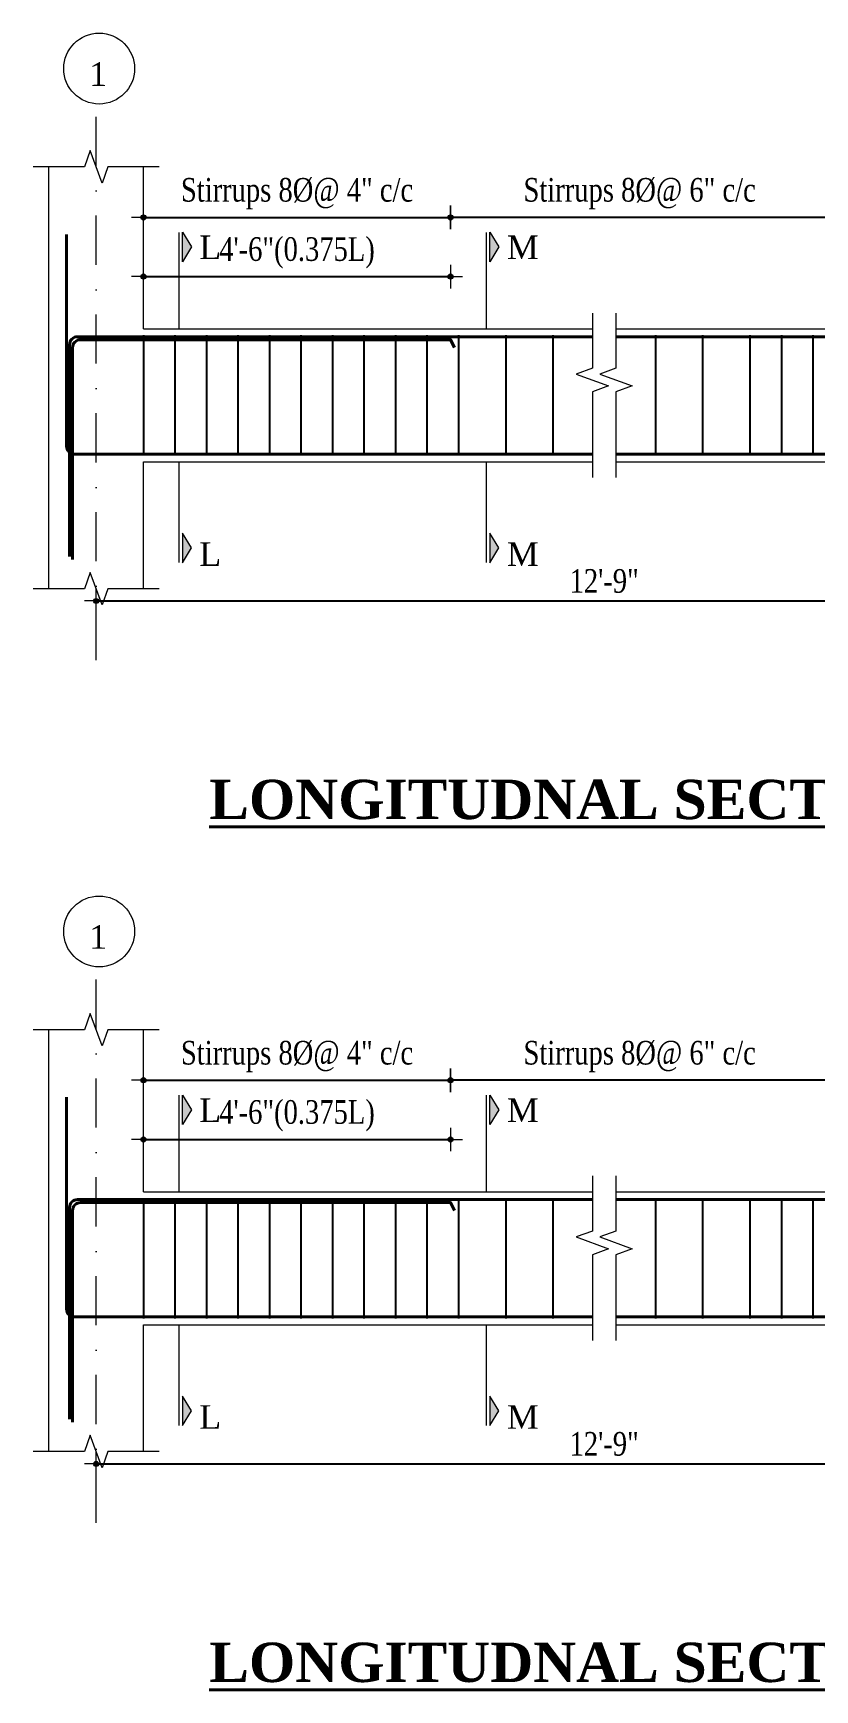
# Model space of a CAD drawing. Header units: feet. Extents: x 28652 to 66086, y -6769 to -640.
# Drawn here: x 56532.5 to 56731, y -1168.4 to -747.6 of the extents above; entities that cross this region are included whole.
import ezdxf

# ---------------------------------------------------------------- set-up
doc = ezdxf.new("R2010")
doc.units = ezdxf.units.FT
doc.header["$LTSCALE"] = 50
doc.header["$MEASUREMENT"] = 0
doc.header["$PDMODE"] = 34
doc.linetypes.add('DASHDOTX2', pattern=[2, 1, -0.5, 0, -0.5])
for name, color, linetype, lineweight in [('DIMENSION', 142, 'Continuous', 13), ('SES-CENTRE', 8, 'DASHDOTX2', 13), ('SES-DIMENSION', 142, 'Continuous', 13), ('SES-HACTH', 8, 'Continuous', 13), ('SES-REBARS', 1, 'Continuous', 40), ('SES-SLAB OUTLINE', 4, 'Continuous', 18), ('SES-TEXT', 3, 'Continuous', 20), ('SES-TitleText', 7, 'Continuous', 40)]:
    doc.layers.add(name, color=color, linetype=linetype, lineweight=lineweight)
doc.layers.add('SES-STIRRUP', color=10, linetype='Continuous')
doc.styles.add('1.8 str', font='times.ttf', dxfattribs={"width": 0.8, "height": 6})
doc.styles.add('SES-ARAIL', font='times.ttf', dxfattribs={"height": 6})
doc.styles.add('SES-Title Text', font='times.ttf', dxfattribs={"height": 10})
doc.dimstyles.new('1.4', dxfattribs={"dimscale": 0, "dimtxt": 6, "dimasz": 0.5, "dimexe": 2, "dimexo": 9, "dimgap": 2, "dimtad": 1, "dimdec": 0, "dimlfac": 0.5, "dimzin": 3, "dimdsep": 46, "dimlunit": 4, "dimtxsty": '1.8 str', "dimblk": 'DIM', "dimcen": 3, "dimdle": 3, "dimse1": 1, "dimse2": 1, "dimclrd": 256, "dimclre": 256, "dimclrt": 7, "dimadec": 1, "dimazin": 2, "dimtfac": 1, "dimtdec": 0, "dimtix": 1, "dimtofl": 0, "dimtmove": 2, "dimatfit": 3, "dimldrblk": 'arrow', "dimfxl": 2, "dimfrac": 2, "dimtolj": 2, "dimtzin": 0, "dimarcsym": 0})

# ---------------------------------------------------------------- blocks, each defined once
blk = doc.blocks.new('DIM')
at = {"layer": 'DIMENSION'}
h = blk.add_hatch(color=256, dxfattribs=at)
h.paths.add_polyline_path([(0, 1.28), (0, 0), (1.28, 0, 0.414214)])
h.paths.add_polyline_path([(1.28, 0), (0, 0), (0, -1.28, 0.414214)])
h.paths.add_polyline_path([(0, 0), (-1.28, 0, 0.414214), (0, -1.28)])
h.paths.add_polyline_path([(0, 1.28, 0.414214), (-1.28, 0), (0, 0)])
for p, q in [((-6, 0), (6, 0)), ((0, 6), (0, -6))]:
    blk.add_line(p, q, dxfattribs=at)
blk.add_circle((0, 0), 1.28, dxfattribs=at)
blk = doc.blocks.new('*D435')
at = {"layer": 'Defpoints', "color": 0, "ltscale": 10, "transparency": 16777216}
for p in [(56638.51, -1028.62), (56560.51, -1049.34), (56638.51, -1052.09)]:
    blk.add_point(p, dxfattribs=at)
at = {"layer": 'SES-DIMENSION', "lineweight": -2, "ltscale": 10, "transparency": 16777216}
blk.add_line((56561.01, -1028.62), (56638.01, -1028.62), dxfattribs=at)
at = {"layer": 'SES-DIMENSION', "lineweight": -2, "ltscale": 10, "transparency": 16777216, "xscale": 0.5, "yscale": 0.5, "zscale": 0.5, "rotation": 180}
blk.add_blockref('DIM', (56560.51, -1028.62), dxfattribs=at)
at = {"layer": 'SES-DIMENSION', "lineweight": -2, "ltscale": 10, "transparency": 16777216, "xscale": 0.5, "yscale": 0.5, "zscale": 0.5}
blk.add_blockref('DIM', (56638.51, -1028.62), dxfattribs=at)
at = {"layer": 'SES-DIMENSION', "color": 7, "ltscale": 10, "transparency": 16777216, "insert": (56599.51, -1022.6), "char_height": 6, "attachment_point": 5, "style": '1.8 str'}
blk.add_mtext('\\A2;4\'-6"(0.375L)', dxfattribs=at)
blk = doc.blocks.new('arrow')
at = {"layer": 'DIMENSION'}
blk.add_lwpolyline([(1.21, 0, 0, 2.1, 0), (-2.29, 0, 0, 0, 0), (1.21, 0, 0, 0, 0)], format="xyseb", dxfattribs=at)
blk = doc.blocks.new('*D436')
at = {"layer": 'Defpoints', "color": 0, "ltscale": 10, "transparency": 16777216}
for p in [(56638.51, -1013.58), (56560.51, -1025.55), (56638.51, -1030.12)]:
    blk.add_point(p, dxfattribs=at)
at = {"layer": 'SES-DIMENSION', "lineweight": -2, "ltscale": 10, "transparency": 16777216}
blk.add_line((56561.01, -1013.58), (56638.01, -1013.58), dxfattribs=at)
at = {"layer": 'SES-DIMENSION', "lineweight": -2, "ltscale": 10, "transparency": 16777216, "xscale": 0.5, "yscale": 0.5, "zscale": 0.5, "rotation": 180}
blk.add_blockref('DIM', (56560.51, -1013.58), dxfattribs=at)
at = {"layer": 'SES-DIMENSION', "lineweight": -2, "ltscale": 10, "transparency": 16777216, "xscale": 0.5, "yscale": 0.5, "zscale": 0.5}
blk.add_blockref('DIM', (56638.51, -1013.58), dxfattribs=at)
at = {"layer": 'SES-DIMENSION', "color": 7, "ltscale": 10, "transparency": 16777216, "insert": (56599.51, -1007.55), "char_height": 6, "attachment_point": 5, "style": '1.8 str'}
blk.add_mtext('\\A2;Stirrups 8%%C@ 4" c/c', dxfattribs=at)
blk = doc.blocks.new('*D446')
at = {"layer": 'Defpoints', "color": 0, "ltscale": 10, "transparency": 16777216}
for p in [(56638.51, -1013.58), (56734.51, -1031.62), (56638.51, -1052.09)]:
    blk.add_point(p, dxfattribs=at)
at = {"layer": 'SES-DIMENSION', "lineweight": -2, "ltscale": 10, "transparency": 16777216}
blk.add_line((56734.01, -1013.58), (56639.01, -1013.58), dxfattribs=at)
at = {"layer": 'SES-DIMENSION', "lineweight": -2, "ltscale": 10, "transparency": 16777216, "xscale": 0.5, "yscale": 0.5, "zscale": 0.5, "rotation": 180}
blk.add_blockref('DIM', (56638.51, -1013.58), dxfattribs=at)
at = {"layer": 'SES-DIMENSION', "lineweight": -2, "ltscale": 10, "transparency": 16777216, "xscale": 0.5, "yscale": 0.5, "zscale": 0.5}
blk.add_blockref('DIM', (56734.51, -1013.58), dxfattribs=at)
at = {"layer": 'SES-DIMENSION', "color": 7, "ltscale": 10, "transparency": 16777216, "insert": (56686.51, -1007.55), "char_height": 6, "attachment_point": 5, "style": '1.8 str'}
blk.add_mtext('\\A2;Stirrups 8%%C@ 6" c/c', dxfattribs=at)
blk = doc.blocks.new('*D447')
at = {"layer": 'Defpoints', "color": 0, "ltscale": 10, "transparency": 16777216}
for p in [(56806.51, -1109.91), (56548.51, -1111.02), (56806.51, -1111.02)]:
    blk.add_point(p, dxfattribs=at)
at = {"layer": 'SES-DIMENSION', "lineweight": -2, "ltscale": 10, "transparency": 16777216}
blk.add_line((56549.01, -1111.02), (56806.01, -1111.02), dxfattribs=at)
at = {"layer": 'SES-DIMENSION', "lineweight": -2, "ltscale": 10, "transparency": 16777216, "xscale": 0.5, "yscale": 0.5, "zscale": 0.5, "rotation": 180}
blk.add_blockref('DIM', (56548.51, -1111.02), dxfattribs=at)
at = {"layer": 'SES-DIMENSION', "lineweight": -2, "ltscale": 10, "transparency": 16777216, "xscale": 0.5, "yscale": 0.5, "zscale": 0.5}
blk.add_blockref('DIM', (56806.51, -1111.02), dxfattribs=at)
at = {"layer": 'SES-DIMENSION', "color": 7, "ltscale": 10, "transparency": 16777216, "insert": (56677.51, -1105.96), "char_height": 6, "attachment_point": 5, "style": '1.8 str'}
blk.add_mtext('\\A2;12\'-9"', dxfattribs=at)
blk = doc.blocks.new('*D452')
at = {"layer": 'Defpoints', "color": 0, "ltscale": 10, "transparency": 16777216}
for p in [(56638.51, -809.44), (56560.51, -830.15), (56638.51, -832.9)]:
    blk.add_point(p, dxfattribs=at)
at = {"layer": 'SES-DIMENSION', "lineweight": -2, "ltscale": 10, "transparency": 16777216}
blk.add_line((56561.01, -809.44), (56638.01, -809.44), dxfattribs=at)
at = {"layer": 'SES-DIMENSION', "lineweight": -2, "ltscale": 10, "transparency": 16777216, "xscale": 0.5, "yscale": 0.5, "zscale": 0.5, "rotation": 180}
blk.add_blockref('DIM', (56560.51, -809.44), dxfattribs=at)
at = {"layer": 'SES-DIMENSION', "lineweight": -2, "ltscale": 10, "transparency": 16777216, "xscale": 0.5, "yscale": 0.5, "zscale": 0.5}
blk.add_blockref('DIM', (56638.51, -809.44), dxfattribs=at)
at = {"layer": 'SES-DIMENSION', "color": 7, "ltscale": 10, "transparency": 16777216, "insert": (56599.51, -803.41), "char_height": 6, "attachment_point": 5, "style": '1.8 str'}
blk.add_mtext('\\A2;4\'-6"(0.375L)', dxfattribs=at)
blk = doc.blocks.new('*D453')
at = {"layer": 'Defpoints', "color": 0, "ltscale": 10, "transparency": 16777216}
for p in [(56638.51, -794.39), (56560.51, -806.37), (56638.51, -810.94)]:
    blk.add_point(p, dxfattribs=at)
at = {"layer": 'SES-DIMENSION', "lineweight": -2, "ltscale": 10, "transparency": 16777216}
blk.add_line((56561.01, -794.39), (56638.01, -794.39), dxfattribs=at)
at = {"layer": 'SES-DIMENSION', "lineweight": -2, "ltscale": 10, "transparency": 16777216, "xscale": 0.5, "yscale": 0.5, "zscale": 0.5, "rotation": 180}
blk.add_blockref('DIM', (56560.51, -794.39), dxfattribs=at)
at = {"layer": 'SES-DIMENSION', "lineweight": -2, "ltscale": 10, "transparency": 16777216, "xscale": 0.5, "yscale": 0.5, "zscale": 0.5}
blk.add_blockref('DIM', (56638.51, -794.39), dxfattribs=at)
at = {"layer": 'SES-DIMENSION', "color": 7, "ltscale": 10, "transparency": 16777216, "insert": (56599.51, -788.36), "char_height": 6, "attachment_point": 5, "style": '1.8 str'}
blk.add_mtext('\\A2;Stirrups 8%%C@ 4" c/c', dxfattribs=at)
blk = doc.blocks.new('*D463')
at = {"layer": 'Defpoints', "color": 0, "ltscale": 10, "transparency": 16777216}
for p in [(56638.51, -794.39), (56734.51, -812.44), (56638.51, -832.9)]:
    blk.add_point(p, dxfattribs=at)
at = {"layer": 'SES-DIMENSION', "lineweight": -2, "ltscale": 10, "transparency": 16777216}
blk.add_line((56734.01, -794.39), (56639.01, -794.39), dxfattribs=at)
at = {"layer": 'SES-DIMENSION', "lineweight": -2, "ltscale": 10, "transparency": 16777216, "xscale": 0.5, "yscale": 0.5, "zscale": 0.5, "rotation": 180}
blk.add_blockref('DIM', (56638.51, -794.39), dxfattribs=at)
at = {"layer": 'SES-DIMENSION', "lineweight": -2, "ltscale": 10, "transparency": 16777216, "xscale": 0.5, "yscale": 0.5, "zscale": 0.5}
blk.add_blockref('DIM', (56734.51, -794.39), dxfattribs=at)
at = {"layer": 'SES-DIMENSION', "color": 7, "ltscale": 10, "transparency": 16777216, "insert": (56686.51, -788.36), "char_height": 6, "attachment_point": 5, "style": '1.8 str'}
blk.add_mtext('\\A2;Stirrups 8%%C@ 6" c/c', dxfattribs=at)
blk = doc.blocks.new('*D464')
at = {"layer": 'Defpoints', "color": 0, "ltscale": 10, "transparency": 16777216}
for p in [(56548.51, -891.83), (56806.51, -890.73), (56806.51, -891.83)]:
    blk.add_point(p, dxfattribs=at)
at = {"layer": 'SES-DIMENSION', "lineweight": -2, "ltscale": 10, "transparency": 16777216}
blk.add_line((56549.01, -891.83), (56806.01, -891.83), dxfattribs=at)
at = {"layer": 'SES-DIMENSION', "lineweight": -2, "ltscale": 10, "transparency": 16777216, "xscale": 0.5, "yscale": 0.5, "zscale": 0.5, "rotation": 180}
blk.add_blockref('DIM', (56548.51, -891.83), dxfattribs=at)
at = {"layer": 'SES-DIMENSION', "lineweight": -2, "ltscale": 10, "transparency": 16777216, "xscale": 0.5, "yscale": 0.5, "zscale": 0.5}
blk.add_blockref('DIM', (56806.51, -891.83), dxfattribs=at)
at = {"layer": 'SES-DIMENSION', "color": 7, "ltscale": 10, "transparency": 16777216, "insert": (56677.51, -886.77), "char_height": 6, "attachment_point": 5, "style": '1.8 str'}
blk.add_mtext('\\A2;12\'-9"', dxfattribs=at)

msp = doc.modelspace()

# ---------------------------------------------------------------- hatches: boundary and pattern name
at = {"layer": 'SES-HACTH', "ltscale": 10}
for points in [[(56570.41, -798.15), (56570.41, -805.66), (56572.72, -801.9)], [(56648.49, -798.15), (56648.49, -805.66), (56650.8, -801.9)], [(56570.41, -882.1), (56570.41, -874.59), (56572.72, -878.35)], [(56648.49, -882.1), (56648.49, -874.59), (56650.8, -878.35)], [(56570.41, -1017.34), (56570.41, -1024.84), (56572.72, -1021.09)], [(56648.49, -1017.34), (56648.49, -1024.84), (56650.8, -1021.09)], [(56570.41, -1101.28), (56570.41, -1093.78), (56572.72, -1097.53)], [(56648.49, -1101.28), (56648.49, -1093.78), (56650.8, -1097.53)]]:
    msp.add_hatch(color=256, dxfattribs=at).paths.add_polyline_path(points)

# ---------------------------------------------------------------- linework, layer by layer
at = {"layer": 'SES-CENTRE', "ltscale": 0.25}
for p, q in [((56548.51, -906.83), (56548.51, -765.59)), ((56548.51, -1126.01), (56548.51, -984.77))]:
    msp.add_line(p, q, dxfattribs=at)
at = {"layer": 'SES-DIMENSION', "ltscale": 10}
for p, q in [((56569.56, -822.7), (56569.56, -798.2)), ((56647.64, -822.7), (56647.64, -798.2)), ((56569.56, -882.05), (56569.56, -856.5)), ((56647.64, -882.05), (56647.64, -856.5)), ((56569.56, -1041.88), (56569.56, -1017.39)), ((56647.64, -1041.88), (56647.64, -1017.39)), ((56569.56, -1101.23), (56569.56, -1075.69)), ((56647.64, -1101.23), (56647.64, -1075.69))]:
    msp.add_line(p, q, dxfattribs=at)
for points in [[(56570.41, -805.66), (56570.41, -798.15), (56572.72, -801.9), (56570.41, -805.66)], [(56648.49, -805.66), (56648.49, -798.15), (56650.8, -801.9), (56648.49, -805.66)], [(56570.41, -1024.84), (56570.41, -1017.34), (56572.72, -1021.09), (56570.41, -1024.84)], [(56648.49, -1024.84), (56648.49, -1017.34), (56650.8, -1021.09), (56648.49, -1024.84)]]:
    msp.add_lwpolyline(points, dxfattribs=at)
at = {"layer": 'SES-DIMENSION', "linetype": 'Continuous', "ltscale": 10}
for centre in [(56549.27, -756.59), (56549.27, -975.77)]:
    msp.add_circle(centre, 9, dxfattribs=at)
at = {"layer": 'SES-REBARS', "ltscale": 10}
for p, q in [((56932.51, -824.7), (56680.51, -824.7)), ((56932.51, -854.5), (56680.51, -854.5)), ((56932.51, -1043.88), (56680.51, -1043.88)), ((56932.51, -1073.69), (56680.51, -1073.69))]:
    msp.add_line(p, q, dxfattribs=at)
for points in [[(56560.51, -854.5), (56543.02, -854.5, -0.414214), (56541.01, -852.49), (56541.01, -798.7)], [(56541.76, -880.5), (56541.76, -826.72, -0.414214), (56543.77, -824.7), (56560.51, -824.7)], [(56542.51, -881.25), (56542.51, -827.47, -0.414214), (56544.52, -825.45), (56560.51, -825.45)], [(56560.51, -1073.69), (56543.02, -1073.69, -0.414214), (56541.01, -1071.67), (56541.01, -1017.88)], [(56541.76, -1099.69), (56541.76, -1045.9, -0.414214), (56543.77, -1043.88), (56560.51, -1043.88)], [(56542.51, -1100.44), (56542.51, -1046.65, -0.414214), (56544.52, -1044.63), (56560.51, -1044.63)]]:
    msp.add_lwpolyline(points, format="xyb", dxfattribs=at)
for points in [[(56560.51, -824.7), (56674.51, -824.7)], [(56560.51, -825.45), (56638.51, -825.45), (56639.46, -827.45)], [(56674.51, -854.5), (56560.51, -854.5)], [(56560.51, -1043.88), (56674.51, -1043.88)], [(56560.51, -1044.63), (56638.51, -1044.63), (56639.46, -1046.63)], [(56674.51, -1073.69), (56560.51, -1073.69)]]:
    msp.add_lwpolyline(points, dxfattribs=at)
at = {"layer": 'SES-SLAB OUTLINE', "ltscale": 10}
for p, q in [((56536.51, -888.7), (56536.51, -781.54)), ((56560.51, -822.7), (56560.51, -781.54)), ((56560.51, -822.7), (56674.51, -822.7)), ((56680.51, -822.7), (56794.51, -822.7)), ((56560.51, -888.7), (56560.51, -856.5)), ((56560.51, -856.5), (56674.51, -856.5)), ((56680.51, -856.5), (56794.51, -856.5)), ((56536.51, -1107.88), (56536.51, -1000.72)), ((56560.51, -1041.88), (56560.51, -1000.72)), ((56560.51, -1041.88), (56674.51, -1041.88)), ((56680.51, -1041.88), (56794.51, -1041.88)), ((56560.51, -1107.88), (56560.51, -1075.69)), ((56560.51, -1075.69), (56674.51, -1075.69)), ((56680.51, -1075.69), (56794.51, -1075.69))]:
    msp.add_line(p, q, dxfattribs=at)
at = {"layer": 'SES-SLAB OUTLINE', "linetype": 'Continuous', "ltscale": 10}
for points in [[(56564.51, -781.54), (56551.51, -781.54), (56550.01, -785.66), (56547.01, -777.41), (56545.51, -781.54), (56532.51, -781.54)], [(56674.51, -818.7), (56674.51, -832.7), (56670.38, -834.2), (56678.63, -837.2), (56674.51, -838.7), (56674.51, -860.5)], [(56680.51, -818.7), (56680.51, -832.7), (56676.38, -834.2), (56684.63, -837.2), (56680.51, -838.7), (56680.51, -860.5)], [(56564.51, -888.7), (56551.51, -888.7), (56550.01, -892.82), (56547.01, -884.57), (56545.51, -888.7), (56532.51, -888.7)], [(56564.51, -1000.72), (56551.51, -1000.72), (56550.01, -1004.84), (56547.01, -996.6), (56545.51, -1000.72), (56532.51, -1000.72)], [(56674.51, -1037.88), (56674.51, -1051.88), (56670.38, -1053.38), (56678.63, -1056.38), (56674.51, -1057.88), (56674.51, -1079.69)], [(56680.51, -1037.88), (56680.51, -1051.88), (56676.38, -1053.38), (56684.63, -1056.38), (56680.51, -1057.88), (56680.51, -1079.69)], [(56564.51, -1107.88), (56551.51, -1107.88), (56550.01, -1112), (56547.01, -1103.76), (56545.51, -1107.88), (56532.51, -1107.88)]]:
    msp.add_lwpolyline(points, dxfattribs=at)
at = {"layer": 'SES-STIRRUP'}
for p, q in [((56560.51, -824.3), (56560.51, -854.9)), ((56568.51, -824.3), (56568.51, -854.9)), ((56576.51, -824.3), (56576.51, -854.9)), ((56584.51, -824.3), (56584.51, -854.9)), ((56592.51, -824.3), (56592.51, -854.9)), ((56600.51, -824.3), (56600.51, -854.9)), ((56608.51, -824.3), (56608.51, -854.9)), ((56616.51, -824.3), (56616.51, -854.9)), ((56624.51, -824.3), (56624.51, -854.9)), ((56632.51, -824.3), (56632.51, -854.9)), ((56640.51, -824.3), (56640.51, -854.9)), ((56652.51, -824.3), (56652.51, -854.9)), ((56664.51, -824.3), (56664.51, -854.9)), ((56690.51, -824.3), (56690.51, -854.9)), ((56702.51, -824.3), (56702.51, -854.9)), ((56714.51, -824.3), (56714.51, -854.9)), ((56722.51, -824.3), (56722.51, -854.9)), ((56730.51, -824.3), (56730.51, -854.9)), ((56560.51, -1043.48), (56560.51, -1074.09)), ((56568.51, -1043.48), (56568.51, -1074.09)), ((56576.51, -1043.48), (56576.51, -1074.09)), ((56584.51, -1043.48), (56584.51, -1074.09)), ((56592.51, -1043.48), (56592.51, -1074.09)), ((56600.51, -1043.48), (56600.51, -1074.09)), ((56608.51, -1043.48), (56608.51, -1074.09)), ((56616.51, -1043.48), (56616.51, -1074.09)), ((56624.51, -1043.48), (56624.51, -1074.09)), ((56632.51, -1043.48), (56632.51, -1074.09)), ((56640.51, -1043.48), (56640.51, -1074.09)), ((56652.51, -1043.48), (56652.51, -1074.09)), ((56664.51, -1043.48), (56664.51, -1074.09)), ((56690.51, -1043.48), (56690.51, -1074.09)), ((56702.51, -1043.48), (56702.51, -1074.09)), ((56714.51, -1043.48), (56714.51, -1074.09)), ((56722.51, -1043.48), (56722.51, -1074.09)), ((56730.51, -1043.48), (56730.51, -1074.09))]:
    msp.add_line(p, q, dxfattribs=at)
at = {"layer": 'SES-TEXT', "ltscale": 10}
for points in [[(56570.41, -874.59), (56570.41, -882.1), (56572.72, -878.35), (56570.41, -874.59)], [(56648.49, -874.59), (56648.49, -882.1), (56650.8, -878.35), (56648.49, -874.59)], [(56570.41, -1093.78), (56570.41, -1101.28), (56572.72, -1097.53), (56570.41, -1093.78)], [(56648.49, -1093.78), (56648.49, -1101.28), (56650.8, -1097.53), (56648.49, -1093.78)]]:
    msp.add_lwpolyline(points, dxfattribs=at)

# ---------------------------------------------------------------- texts
at = {"layer": 'SES-TEXT', "style": 'SES-ARAIL'}
for p in [(56546.75, -760.99), (56546.75, -980.17)]:
    msp.add_text('1', height=6, dxfattribs=at).set_placement(p)
at = {"layer": 'SES-TEXT', "ltscale": 10, "style": 'SES-ARAIL'}
for s, p in [('L', (56574.72, -804.99)), ('M', (56652.8, -804.99)), ('L', (56574.72, -882.92)), ('M', (56652.8, -882.92)), ('L', (56574.72, -1024.18)), ('M', (56652.8, -1024.18)), ('L', (56574.72, -1102.1)), ('M', (56652.8, -1102.1))]:
    msp.add_text(s, height=6, dxfattribs=at).set_placement(p)
at = {"layer": 'SES-TitleText', "char_height": 10, "width": 521.0009, "attachment_point": 1, "style": 'SES-Title Text'}
for s, insert in [('{\\fTimes New Roman|b1|i0|c0|p18;\\LLONGITUDNAL SECTION OF  TOP FLOOR BEAM ALONG Y-AXIS}', (56577.24, -937.23)), ('{\\fTimes New Roman|b1|i0|c0|p18;\\LLONGITUDNAL SECTION OF  SECOND FLOOR BEAM ALONG Y-AXIS}', (56577.24, -1156.41))]:
    msp.add_mtext(s, dxfattribs=dict(at, insert=insert))

# ---------------------------------------------------------------- dimensions: what is measured, and where the dimension line sits
at = {"layer": 'SES-DIMENSION', "ltscale": 10}
for base, p1, p2, text, picture, middle in [((56638.51, -794.39), (56560.51, -806.37), (56638.51, -810.94), 'Stirrups 8%%C@ 4" c/c', '*D453', (56599.51, -788.36)), ((56638.51, -809.44), (56560.51, -830.15), (56638.51, -832.9), '4\'-6"(0.375L)', '*D452', (56599.51, -803.41)), ((56806.51, -891.83), (56548.51, -891.83), (56806.51, -890.73), '12\'-9"', '*D464', (56677.51, -886.77)), ((56638.51, -1013.58), (56560.51, -1025.55), (56638.51, -1030.12), 'Stirrups 8%%C@ 4" c/c', '*D436', (56599.51, -1007.55)), ((56638.51, -1028.62), (56560.51, -1049.34), (56638.51, -1052.09), '4\'-6"(0.375L)', '*D435', (56599.51, -1022.6)), ((56806.51, -1111.02), (56548.51, -1111.02), (56806.51, -1109.91), '12\'-9"', '*D447', (56677.51, -1105.96))]:
    dim = msp.add_linear_dim(base=base, p1=p1, p2=p2, text=text, dimstyle='1.4', override={"dimscale": 1}, dxfattribs=at)
    dim.commit()
    dim.dimension.update_dxf_attribs({"geometry": picture, "text_midpoint": middle})
for base, p1, p2, picture, middle in [((56638.51, -794.39), (56734.51, -812.44), (56638.51, -832.9), '*D463', (56686.51, -788.36)), ((56638.51, -1013.58), (56734.51, -1031.62), (56638.51, -1052.09), '*D446', (56686.51, -1007.55))]:
    dim = msp.add_linear_dim(base=base, p1=p1, p2=p2, angle=180, text='Stirrups 8%%C@ 6" c/c', dimstyle='1.4', override={"dimscale": 1}, dxfattribs=at)
    dim.commit()
    dim.dimension.update_dxf_attribs({"geometry": picture, "text_midpoint": middle})

doc.saveas('drawing.dxf')
